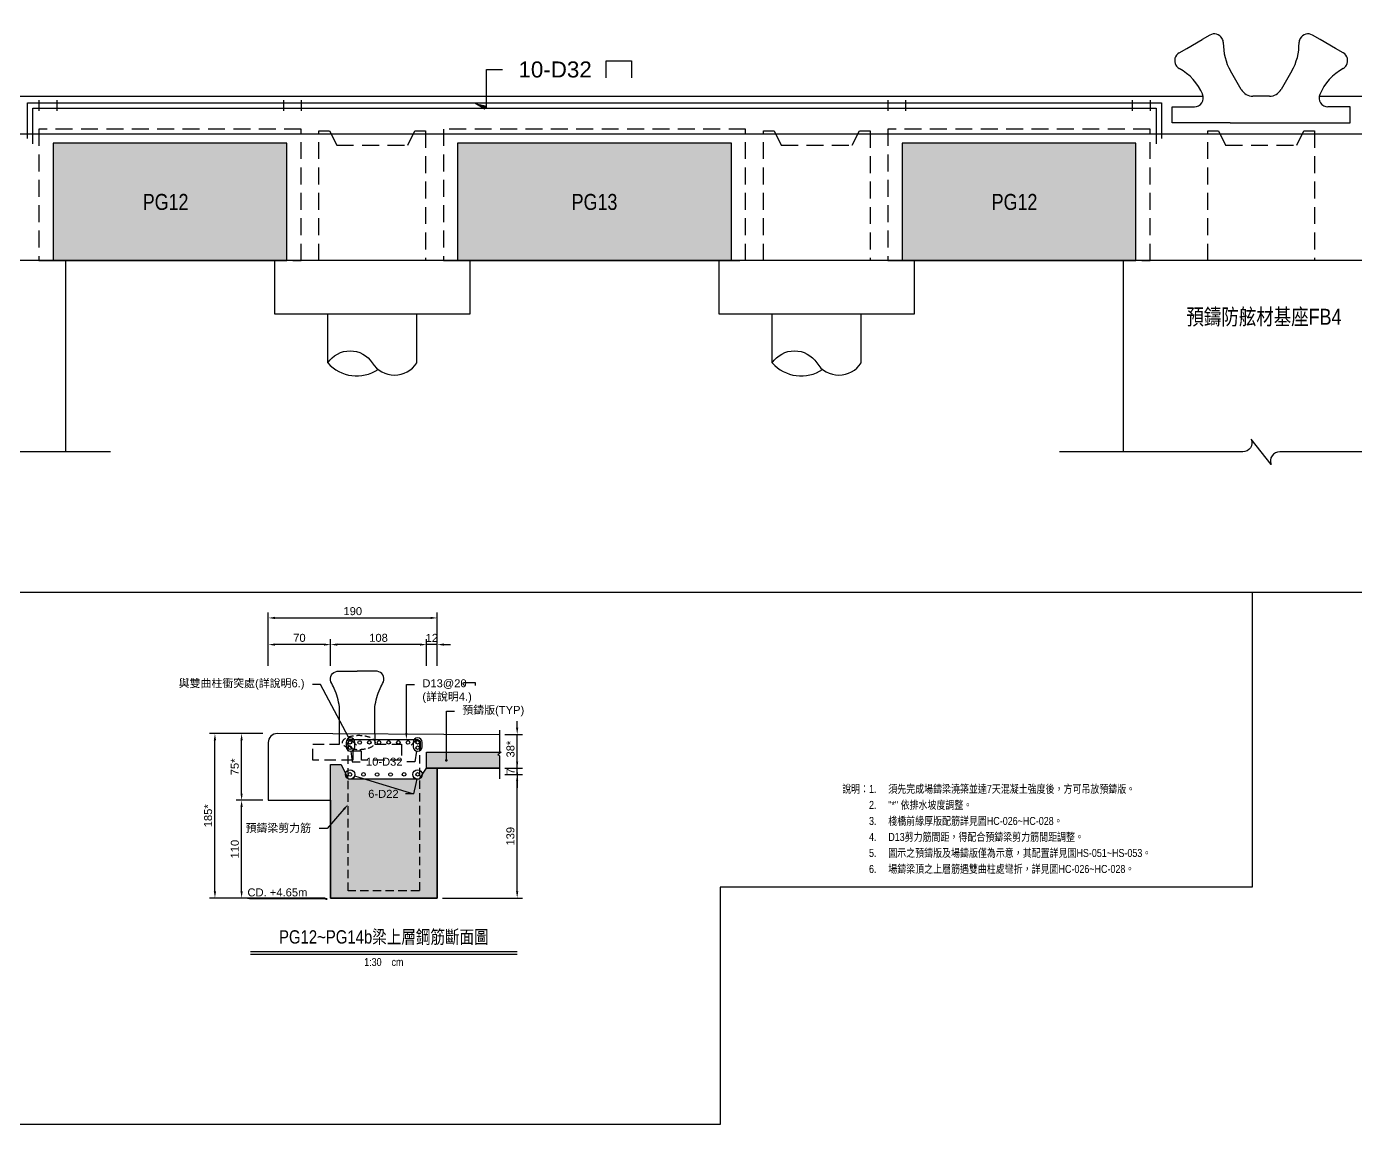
# Model space of a CAD drawing. Header units: millimetres. Extents: x 4668 to 40173, y -3560 to 14620.
# Drawn here: x 11654 to 13149, y 194 to 1428 of the extents above; entities that cross this region are included whole.
import ezdxf
from ezdxf import colors
from ezdxf.entities.mleader import LeaderData, LeaderLine
from ezdxf.enums import TextEntityAlignment as Align
from ezdxf.math import Vec2, Vec3

# ---------------------------------------------------------------- set-up
doc = ezdxf.new("R2010")
doc.units = ezdxf.units.MM
for name, pattern in [('DASHED', [19.05, 12.7, -6.35]), ('HIDDEN', [9.525, 6.35, -3.175]), ('HIDDEN2', [4.7625, 3.175, -1.5875])]:
    doc.linetypes.add(name, pattern=pattern)
doc.layers.get('0').transparency = 0.5
doc.layers.add('HB_0', color=7, linetype='Continuous', transparency=0.5)
doc.layers.add('HB_HATCH', color=253, linetype='Continuous', transparency=0.5)
for name, color, linetype in [('HB_DIM', 1, 'Continuous'), ('HB_TXT_CTEXT', 2, 'Continuous'), ('大樑編號', 2, 'Continuous'), ('鋼筋', 3, 'Continuous')]:
    doc.layers.add(name, color=color, linetype=linetype)
doc.styles.get("Standard").update_dxf_attribs({"font": 'arial.ttf'})
doc.dimstyles.new('30', dxfattribs={"dimscale": 3, "dimtxt": 3, "dimasz": 2.5, "dimexe": 2, "dimexo": 2, "dimgap": 1, "dimtad": 1, "dimdsep": 46, "dimtxsty": 'Standard', "dimcen": 0, "dimclrd": 1, "dimclre": 1, "dimclrt": 2, "dimadec": 0, "dimazin": 0, "dimtfac": 1, "dimtix": 1, "dimtmove": 2, "dimatfit": 3, "dimfxl": 1, "dimtolj": 1, "dimtzin": 0, "dimarcsym": 0})

# ---------------------------------------------------------------- blocks, each defined once
blk = doc.blocks.new('預鑄單元說明')
at = {"layer": 'HB_TXT_CTEXT', "width": 0.8}
for s, p in [('說明：1.', (-422.8, 110.3)), ('2.', (-422.8, 92.3)), ('3.', (-422.8, 74.3)), ('4.', (-422.8, 56.3)), ('5.', (-422.8, 38.3)), ('6.', (-422.8, 20.3))]:
    blk.add_text(s, height=9, dxfattribs=at).set_placement(p, align=Align.MIDDLE_RIGHT)
for s, p in [('須先完成場鑄梁澆築並達7天混凝土強度後，方可吊放預鑄版。', (-409.5, 110.3)), ('"*" 依排水坡度調整。', (-409.5, 92.3)), ('棧橋前緣厚版配筋詳見圖HC-026~HC-028。', (-409.5, 74.3)), ('D13剪力筋間距，得配合預鑄梁剪力筋間距調整。', (-409.5, 56.3)), ('圖示之預鑄版及場鑄版僅為示意，其配置詳見圖HS-051~HS-053。', (-409.5, 38.3)), ('場鑄梁頂之上層筋遇雙曲柱處彎折，詳見圖HC-026~HC-028。', (-409.5, 20.3))]:
    blk.add_text(s, height=9, dxfattribs=at).set_placement(p, align=Align.MIDDLE_LEFT)
blk = doc.blocks.new('double c')
at = {"layer": 'HB_0', "color": 7, "linetype": 'Continuous'}
for p, q in [((1505582.6, -1446899.7), (1505599.9, -1446889.7)), ((1505608.5, -1446884.7), (1505599.9, -1446889.7)), ((1505732.6, -1446889.7), (1505723.9, -1446884.7)), ((1505749.9, -1446899.7), (1505732.6, -1446889.7)), ((1505573.9, -1446904.7), (1505582.6, -1446899.7)), ((1505758.5, -1446904.7), (1505749.9, -1446899.7)), ((1505643.8, -1446945.9), (1505631.8, -1446925)), ((1505700.6, -1446925), (1505688.6, -1446945.9)), ((1505666.2, -1446953.4), (1505656.8, -1446953.4)), ((1505675.6, -1446953.4), (1505666.2, -1446953.4)), ((1505566.2, -1446983.4), (1505566.2, -1446965.4)), ((1505566.2, -1446965.4), (1505591.1, -1446965.4)), ((1505766.2, -1446965.4), (1505741.3, -1446965.4)), ((1505766.2, -1446983.4), (1505766.2, -1446965.4)), ((1505631.2, -1446983.4), (1505566.2, -1446983.4)), ((1505631.2, -1446983.4), (1505701.2, -1446983.4)), ((1505701.2, -1446983.4), (1505766.2, -1446983.4))]:
    blk.add_line(p, q, dxfattribs=at)
for centre, radius, start, end in [((1505613.5, -1446893.4), 10, 30, 120), ((1505613, -1446893.8), 10.7, 1.3853, 30.3798), ((1505683.6, -1446894.8), 60, 178.7643, 210.2362), ((1505648.8, -1446894.8), 60, 329.7638, 1.2357), ((1505719.4, -1446893.8), 10.7, 149.6202, 178.6147), ((1505718.9, -1446893.4), 10, 60, 150), ((1505578.9, -1446913.4), 10, 120, 210), ((1505753.5, -1446913.4), 10, 330, 60), ((1505579.5, -1446913.1), 10.7, 209.6202, 238.6147), ((1505545.1, -1446974.8), 60, 22.8745, 61.2357), ((1505787.4, -1446974.8), 60, 118.7643, 157.1255), ((1505752.9, -1446913.1), 10.7, 301.3853, 330.3798), ((1505591.1, -1446955.4), 10, 270, 22.8745), ((1505656.8, -1446938.4), 15, 210, 270), ((1505675.6, -1446938.4), 15, 270, 330), ((1505741.3, -1446955.4), 10, 157.1255, 270)]:
    blk.add_arc(centre, radius, start, end, dxfattribs=at)
blk = doc.blocks.new('PG12側')
at = {"layer": 'HB_0'}
h = blk.add_hatch(color=253, dxfattribs=at)
h.dxf.hatch_style = 1
h.paths.add_polyline_path([(279, 132), (16, 132), (16, 0), (279, 0)])
at = {"layer": 'HB_0', "color": 1, "linetype": 'HIDDEN', "ltscale": 3}
blk.add_lwpolyline([(0, 0), (295, 0), (295, 148), (0, 148)], close=True, dxfattribs=at)
at = {"layer": 'HB_0', "color": 7}
blk.add_lwpolyline([(16, 0), (279, 0), (279, 132), (16, 132)], close=True, dxfattribs=at)
at = {"layer": '大樑編號', "linetype": 'Continuous', "width": 0.8}
blk.add_text('PG12', height=18, dxfattribs=at).set_placement((142.5, 66), align=Align.MIDDLE)
blk = doc.blocks.new('預鑄樁帽&樁1000直')
at = {"layer": 'HB_0', "linetype": 'Continuous'}
for p, q in [((-50, -115.1), (-50, -60)), ((50, -115.1), (50, -60))]:
    blk.add_line(p, q, dxfattribs=at)
blk.add_lwpolyline([(-110, -60), (110, -60), (110, 0), (-110, 0)], close=True, dxfattribs=at)
for points in [[(-50, -115.1, -0.546594), (0, -115.1, 0.546594), (50, -115.1, 0.546594)], [(-50, -115.1, 0.374126), (6.6, -122.4, 0.374126)]]:
    blk.add_lwpolyline(points, format="xyb", dxfattribs=at)
blk = doc.blocks.new('PB6')
at = {"layer": 'HB_0', "color": 1, "linetype": 'HIDDEN', "ltscale": 3}
blk.add_lwpolyline([(0, 0), (0, 146), (12, 146), (20, 130), (100, 130), (108, 146), (120, 146), (120, 0), (0, 0)], dxfattribs=at)
blk = doc.blocks.new('PG13側')
at = {"layer": 'HB_0'}
h = blk.add_hatch(color=253, dxfattribs=at)
h.dxf.hatch_style = 1
h.paths.add_polyline_path([(324, 132), (16, 132), (16, 0), (324, 0)])
at = {"layer": 'HB_0', "color": 1, "linetype": 'HIDDEN', "ltscale": 3}
blk.add_lwpolyline([(0, 0), (340, 0), (340, 148), (0, 148)], close=True, dxfattribs=at)
at = {"layer": 'HB_0', "color": 7}
blk.add_lwpolyline([(16, 0), (324, 0), (324, 132), (16, 132)], close=True, dxfattribs=at)
at = {"layer": '大樑編號', "linetype": 'Continuous', "width": 0.8}
blk.add_text('PG13', height=18, rotation=360, dxfattribs=at).set_placement((170, 66), align=Align.MIDDLE)
blk = doc.blocks.new('*D160')
at = {"layer": 'Defpoints', "color": 0}
for p in [(12185.6, 594.3), (12185.6, 587.3), (12205.6, 594.3)]:
    blk.add_point(p, dxfattribs=at)
at = {"layer": 'HB_DIM', "color": 1, "linetype": 'Continuous', "lineweight": -2}
for p, q in [((12205.6, 601.8), (12205.6, 609.3)), ((12191.6, 594.3), (12211.6, 594.3)), ((12191.6, 587.3), (12211.6, 587.3)), ((12205.6, 587.3), (12205.6, 594.3)), ((12205.6, 579.8), (12205.6, 572.3))]:
    blk.add_line(p, q, dxfattribs=at)
at = {"layer": 'HB_DIM', "color": 1}
for points in [[(12204.3, 601.8), (12206.8, 601.8), (12205.6, 594.3)], [(12206.8, 579.8), (12204.3, 579.8), (12205.6, 587.3)]]:
    blk.add_solid(points, dxfattribs=at)
at = {"layer": 'HB_DIM', "color": 2, "insert": (12198.1, 590.8), "char_height": 9, "attachment_point": 5, "rotation": 90}
blk.add_mtext('\\A1;7', dxfattribs=at)
blk = doc.blocks.new('*U97')
at = {"layer": 'HB_0', "color": 3, "linetype": 'Continuous'}
blk.add_circle((0, 0), 2, dxfattribs=at)
blk = doc.blocks.new('*U96')
at = {"layer": 'HB_0', "color": 0, "linetype": 'ByBlock', "lineweight": -2}
for p in [(0, 0), (6.9, -13.5), (13.8, -27.1), (20.7, -40.6), (27.7, -54.1), (34.6, -67.7)]:
    blk.add_blockref('*U97', p, dxfattribs=at)
blk = doc.blocks.new('*D161')
at = {"layer": 'Defpoints', "color": 0}
for p in [(11995.6, 733.3), (11995.6, 703.3), (12103.6, 703.3)]:
    blk.add_point(p, dxfattribs=at)
at = {"layer": 'HB_DIM', "color": 1, "linetype": 'Continuous', "lineweight": -2}
for p, q in [((11995.6, 709.3), (11995.6, 739.3)), ((12096.1, 733.3), (12003.1, 733.3)), ((12103.6, 709.3), (12103.6, 739.3))]:
    blk.add_line(p, q, dxfattribs=at)
at = {"layer": 'HB_DIM', "color": 1}
for points in [[(12003.1, 734.6), (12003.1, 732.1), (11995.6, 733.3)], [(12096.1, 732.1), (12096.1, 734.6), (12103.6, 733.3)]]:
    blk.add_solid(points, dxfattribs=at)
at = {"layer": 'HB_DIM', "color": 2, "insert": (12049.6, 740.9), "char_height": 9, "attachment_point": 5}
blk.add_mtext('\\A1;108', dxfattribs=at)
blk = doc.blocks.new('*D162')
at = {"layer": 'Defpoints', "color": 0}
for p in [(12115.6, 763.3), (11925.6, 703.3), (12115.6, 703.3)]:
    blk.add_point(p, dxfattribs=at)
at = {"layer": 'HB_DIM', "color": 1, "linetype": 'Continuous', "lineweight": -2}
for p, q in [((11925.6, 709.3), (11925.6, 769.3)), ((11933.1, 763.3), (12108.1, 763.3)), ((12115.6, 709.3), (12115.6, 769.3))]:
    blk.add_line(p, q, dxfattribs=at)
at = {"layer": 'HB_DIM', "color": 1}
for points in [[(11933.1, 764.6), (11933.1, 762.1), (11925.6, 763.3)], [(12108.1, 762.1), (12108.1, 764.6), (12115.6, 763.3)]]:
    blk.add_solid(points, dxfattribs=at)
at = {"layer": 'HB_DIM', "color": 2, "insert": (12020.6, 770.9), "char_height": 9, "attachment_point": 5}
blk.add_mtext('\\A1;190', dxfattribs=at)
blk = doc.blocks.new('*D163')
at = {"layer": 'Defpoints', "color": 0}
for p in [(12103.6, 733.3), (12103.6, 703.3), (12115.6, 703.3)]:
    blk.add_point(p, dxfattribs=at)
at = {"layer": 'HB_DIM', "color": 1, "linetype": 'Continuous', "lineweight": -2}
for p, q in [((12096.1, 733.3), (12088.6, 733.3)), ((12103.6, 709.3), (12103.6, 739.3)), ((12115.6, 733.3), (12103.6, 733.3)), ((12115.6, 709.3), (12115.6, 739.3)), ((12123.1, 733.3), (12130.6, 733.3))]:
    blk.add_line(p, q, dxfattribs=at)
at = {"layer": 'HB_DIM', "color": 1}
for points in [[(12096.1, 732.1), (12096.1, 734.6), (12103.6, 733.3)], [(12123.1, 734.6), (12123.1, 732.1), (12115.6, 733.3)]]:
    blk.add_solid(points, dxfattribs=at)
at = {"layer": 'HB_DIM', "color": 2, "insert": (12109.6, 740.9), "char_height": 9, "attachment_point": 5}
blk.add_mtext('\\A1;12', dxfattribs=at)
blk = doc.blocks.new('*D164')
at = {"layer": 'Defpoints', "color": 0}
for p in [(12185.6, 632.3), (12205.6, 632.3), (12185.6, 594.3)]:
    blk.add_point(p, dxfattribs=at)
at = {"layer": 'HB_DIM', "color": 1, "linetype": 'Continuous', "lineweight": -2}
for p, q in [((12205.6, 639.8), (12205.6, 647.3)), ((12191.6, 632.3), (12211.6, 632.3)), ((12205.6, 594.3), (12205.6, 632.3)), ((12191.6, 594.3), (12211.6, 594.3)), ((12205.6, 586.8), (12205.6, 579.3))]:
    blk.add_line(p, q, dxfattribs=at)
at = {"layer": 'HB_DIM', "color": 1}
for points in [[(12204.3, 639.8), (12206.8, 639.8), (12205.6, 632.3)], [(12206.8, 586.8), (12204.3, 586.8), (12205.6, 594.3)]]:
    blk.add_solid(points, dxfattribs=at)
at = {"layer": 'HB_DIM', "color": 2, "insert": (12198.1, 615.8), "char_height": 9, "attachment_point": 5, "rotation": 90}
blk.add_mtext('\\A1;38*', dxfattribs=at)
blk = doc.blocks.new('*D165')
at = {"layer": 'Defpoints', "color": 0}
for p in [(12185.6, 587.3), (12205.6, 587.3), (12115.6, 448.3)]:
    blk.add_point(p, dxfattribs=at)
at = {"layer": 'HB_DIM', "color": 1, "linetype": 'Continuous', "lineweight": -2}
for p, q in [((12191.6, 587.3), (12211.6, 587.3)), ((12205.6, 455.8), (12205.6, 579.8)), ((12121.6, 448.3), (12211.6, 448.3))]:
    blk.add_line(p, q, dxfattribs=at)
at = {"layer": 'HB_DIM', "color": 1}
for points in [[(12206.8, 579.8), (12204.3, 579.8), (12205.6, 587.3)], [(12204.3, 455.8), (12206.8, 455.8), (12205.6, 448.3)]]:
    blk.add_solid(points, dxfattribs=at)
at = {"layer": 'HB_DIM', "color": 2, "insert": (12198, 517.8), "char_height": 9, "attachment_point": 5, "rotation": 90}
blk.add_mtext('\\A1;139', dxfattribs=at)
blk = doc.blocks.new('150T')
at = {"layer": 'HB_0', "color": 1, "linetype": 'Continuous'}
for points in [[(-20, -70), (-20, -40, 0.07193), (-25.7, -19.5, -0.041495), (-29.5, -11.8, -0.488993), (-22.5, 0), (0, 0)], [(20, -70), (20, -40, -0.07193), (25.7, -19.5, 0.041495), (29.5, -11.8, 0.488993), (22.5, 0), (0, 0)]]:
    blk.add_lwpolyline(points, format="xyb", dxfattribs=at)
at = {"layer": 'HB_0', "color": 252, "linetype": 'DASHED'}
blk.add_lwpolyline([(20, -70), (20, -82), (50, -82), (50, -100), (5, -100), (5, -90), (-5, -90), (-5, -100), (-50, -100), (-50, -82), (-20, -82), (-20, -70)], dxfattribs=at)
blk = doc.blocks.new('*D166')
at = {"layer": 'Defpoints', "color": 0}
for p in [(11895.6, 558.3), (11925.6, 558.3), (11995.6, 448.3)]:
    blk.add_point(p, dxfattribs=at)
at = {"layer": 'HB_DIM', "color": 1, "linetype": 'Continuous', "lineweight": -2}
for p, q in [((11919.6, 558.3), (11889.6, 558.3)), ((11895.6, 455.8), (11895.6, 550.8)), ((11989.6, 448.3), (11889.6, 448.3))]:
    blk.add_line(p, q, dxfattribs=at)
at = {"layer": 'HB_DIM', "color": 1}
for points in [[(11896.8, 550.8), (11894.3, 550.8), (11895.6, 558.3)], [(11894.3, 455.8), (11896.8, 455.8), (11895.6, 448.3)]]:
    blk.add_solid(points, dxfattribs=at)
at = {"layer": 'HB_DIM', "color": 2, "insert": (11888, 503.3), "char_height": 9, "attachment_point": 5, "rotation": 90}
blk.add_mtext('\\A1;110', dxfattribs=at)
blk = doc.blocks.new('*D167')
at = {"layer": 'Defpoints', "color": 0}
for p in [(11865.6, 633.3), (11925.6, 633.3), (11995.6, 448.3)]:
    blk.add_point(p, dxfattribs=at)
at = {"layer": 'HB_DIM', "color": 1, "linetype": 'Continuous', "lineweight": -2}
for p, q in [((11919.6, 633.3), (11859.6, 633.3)), ((11865.6, 455.8), (11865.6, 625.8)), ((11989.6, 448.3), (11859.6, 448.3))]:
    blk.add_line(p, q, dxfattribs=at)
at = {"layer": 'HB_DIM', "color": 1}
for points in [[(11866.8, 625.8), (11864.3, 625.8), (11865.6, 633.3)], [(11864.3, 455.8), (11866.8, 455.8), (11865.6, 448.3)]]:
    blk.add_solid(points, dxfattribs=at)
at = {"layer": 'HB_DIM', "color": 2, "insert": (11857.9, 540.8), "char_height": 9, "attachment_point": 5, "rotation": 90}
blk.add_mtext('\\A1;185*', dxfattribs=at)
blk = doc.blocks.new('*D168')
at = {"layer": 'Defpoints', "color": 0}
for p in [(11895.6, 633.3), (11925.6, 633.3), (11925.6, 558.3)]:
    blk.add_point(p, dxfattribs=at)
at = {"layer": 'HB_DIM', "color": 1, "linetype": 'Continuous', "lineweight": -2}
for p, q in [((11919.6, 633.3), (11889.6, 633.3)), ((11895.6, 565.8), (11895.6, 625.8)), ((11919.6, 558.3), (11889.6, 558.3))]:
    blk.add_line(p, q, dxfattribs=at)
at = {"layer": 'HB_DIM', "color": 1}
for points in [[(11896.8, 625.8), (11894.3, 625.8), (11895.6, 633.3)], [(11894.3, 565.8), (11896.8, 565.8), (11895.6, 558.3)]]:
    blk.add_solid(points, dxfattribs=at)
at = {"layer": 'HB_DIM', "color": 2, "insert": (11887.9, 595.8), "char_height": 9, "attachment_point": 5, "rotation": 90}
blk.add_mtext('\\A1;75*', dxfattribs=at)
blk = doc.blocks.new('_DotBlank')
at = {"color": 0, "linetype": 'ByBlock', "lineweight": -2}
blk.add_line((-0.5, 0), (-1, 0), dxfattribs=at)
blk.add_circle((0, 0), 0.5, dxfattribs=at)
blk = doc.blocks.new('_Dot')
at = {"color": 0, "linetype": 'ByBlock', "lineweight": -2}
blk.add_line((-0.5, 0), (-1, 0), dxfattribs=at)
at = {"color": 0, "linetype": 'ByBlock', "const_width": 0.5}
blk.add_lwpolyline([(-0.25, 0, 1), (0.25, 0, 1)], format="xyb", close=True, dxfattribs=at)
blk = doc.blocks.new('_None')
blk = doc.blocks.new('*D169')
at = {"layer": 'Defpoints', "color": 0}
for p in [(11925.6, 733.3), (11925.6, 703.3), (11995.6, 703.3)]:
    blk.add_point(p, dxfattribs=at)
at = {"layer": 'HB_DIM', "color": 1, "linetype": 'Continuous', "lineweight": -2}
for p, q in [((11925.6, 709.3), (11925.6, 739.3)), ((11988.1, 733.3), (11933.1, 733.3)), ((11995.6, 709.3), (11995.6, 739.3))]:
    blk.add_line(p, q, dxfattribs=at)
at = {"layer": 'HB_DIM', "color": 1}
for points in [[(11933.1, 734.6), (11933.1, 732.1), (11925.6, 733.3)], [(11988.1, 732.1), (11988.1, 734.6), (11995.6, 733.3)]]:
    blk.add_solid(points, dxfattribs=at)
at = {"layer": 'HB_DIM', "color": 2, "insert": (11960.6, 740.9), "char_height": 9, "attachment_point": 5}
blk.add_mtext('\\A1;70', dxfattribs=at)
blk = doc.blocks.new('*U100')
at = {"layer": 'HB_0', "color": 3, "linetype": 'Continuous'}
blk.add_circle((0, 0), 2, dxfattribs=at)
blk = doc.blocks.new('*U99')
at = {"layer": 'HB_0', "color": 0, "linetype": 'ByBlock', "lineweight": -2}
for p in [(0, 0), (4.9, -9.7), (9.9, -19.3), (14.8, -29), (19.8, -38.7), (24.7, -48.3), (29.6, -58), (34.6, -67.7)]:
    blk.add_blockref('*U100', p, dxfattribs=at)

msp = doc.modelspace()

# ---------------------------------------------------------------- hatches: boundary and pattern name
at = {"layer": 'HB_0'}
h = msp.add_hatch(color=253, dxfattribs=at)
h.dxf.hatch_style = 1
edge = h.paths.add_edge_path()
edge.add_arc((12184.225, 608.144), 1.35, 0.298738, 111.898738)
edge.add_line((12183.721, 609.396), (12187.428, 612.277))
edge.add_arc((12186.929, 613.537), 1.355, 242.342136, 291.6, ccw=False)
edge.add_line((12186.301, 612.337), (12103.575, 612.337))
edge.add_line((12103.575, 612.337), (12103.575, 594.337))
edge.add_line((12103.575, 594.337), (12185.575, 594.337))
edge.add_line((12185.575, 594.337), (12185.575, 608.151))
at = {"layer": 'HB_HATCH'}
h = msp.add_hatch(color=256, dxfattribs=at)
h.dxf.hatch_style = 2
h.paths.add_polyline_path([(11995.575, 598.337), (12007.575, 598.337), (12015.575, 582.337), (12095.575, 582.337), (12103.575, 594.337), (12115.575, 594.337), (12115.575, 448.337), (11995.575, 448.337)])

# ---------------------------------------------------------------- linework, layer by layer
at = {"layer": 'Defpoints', "color": 1, "linetype": 'Continuous'}
for points in [[(10665.575, 1851.197), (10665.575, 792.197), (15399.575, 792.197), (15399.575, 1851.197)], [(10665.575, 792.197), (13032.575, 792.197), (13032.575, 460.697), (12434.075, 460.697), (12434.075, 193.697), (10665.575, 193.697), (10665.575, 792.197)]]:
    msp.add_lwpolyline(points, dxfattribs=at)
at = {"layer": 'HB_0'}
for points in [[(14607.843, 1350.197), (15291.575, 1350.197), (15291.575, 1165.197), (12887.575, 1165.197), (12652.575, 1165.197), (12652.575, 1165.197), (11932.575, 1165.197), (11932.575, 1165.197), (10793.575, 1165.197), (10793.575, 1350.197), (11477.306, 1350.197)], [(11697.575, 1165.197), (11697.575, 950.197)], [(12887.575, 950.197), (12887.575, 1165.197)]]:
    msp.add_lwpolyline(points, dxfattribs=at)
at = {"layer": 'HB_0', "color": 7}
for points in [[(11607.843, 1350.197), (12977.306, 1350.197)], [(13107.843, 1350.197), (14477.306, 1350.197)]]:
    msp.add_lwpolyline(points, dxfattribs=at)
msp.add_lwpolyline([(12185.575, 632.037), (11935.625, 633.286, 0.41567878), (11925.575, 623.286), (11925.575, 558.337), (11995.575, 558.337), (11995.575, 448.337), (12115.575, 448.337), (12115.575, 594.337), (12185.575, 594.337)], format="xyb", dxfattribs=at)
at = {"layer": 'HB_0', "ltscale": 0.5}
for points in [[(11995.575, 598.337), (12007.575, 598.337), (12015.575, 582.337), (12095.575, 582.337), (12103.575, 594.337), (12115.575, 594.337), (12115.575, 448.337), (11995.575, 448.337), (11995.575, 598.337)], [(12185.575, 594.337), (12103.575, 594.337), (12103.575, 612.337), (12186.301, 612.337)]]:
    msp.add_lwpolyline(points, dxfattribs=at)
at = {"layer": 'HB_0', "color": 3, "linetype": 'Continuous'}
for centre in [(12017.575, 617.337), (12093.575, 617.337)]:
    msp.add_circle(centre, 2, dxfattribs=at)
at = {"layer": 'HB_DIM', "linetype": 'Continuous'}
for points in [[(11748.037, 950.197), (11563.408, 950.197, 0.52947275), (11553.689, 935.895), (11531.461, 964.499, -0.53281519), (11521.741, 950.197), (11315.596, 950.197)], [(13248.037, 950.197), (13063.408, 950.197, 0.52947275), (13053.689, 935.895), (13031.461, 964.499, -0.53281519), (13021.741, 950.197), (12815.596, 950.197)], [(12185.575, 637.086), (12185.575, 613.537, 0.52947275), (12187.428, 612.277), (12183.721, 609.396, -0.53281519), (12185.575, 608.137), (12185.575, 582.337)]]:
    msp.add_lwpolyline(points, format="xyb", dxfattribs=at)
for points in [[(12023.075, 623.337, 1), (12013.075, 623.337), (12013.075, 618.337, 1), (12023.075, 618.337)], [(12098.575, 623.369, 1), (12088.575, 623.369), (12088.575, 618.369, 1), (12098.575, 618.369)]]:
    msp.add_lwpolyline(points, format="xyb", close=True, dxfattribs=at)
at = {"layer": 'HB_DIM', "color": 1, "linetype": 'ByBlock', "lineweight": -2}
for points in [[(12018.624, 613.367), (12019.917, 601.639), (12028.917, 601.639)], [(12092.164, 613.572), (12090.545, 601.639), (12081.545, 601.639)]]:
    msp.add_lwpolyline(points, dxfattribs=at)
at = {"layer": 'HB_DIM', "linetype": 'DASHED', "ltscale": 0.5}
msp.add_ellipse((12027.292, 623.197), major_axis=(-18.378, 0), ratio=0.44161894, dxfattribs=at)
at = {"layer": 'HB_TXT_CTEXT', "color": 3, "linetype": 'Continuous'}
msp.add_line((11905.575, 388.337), (12205.575, 388.337), dxfattribs=at)
at = {"layer": 'HB_TXT_CTEXT', "color": 1, "linetype": 'Continuous'}
msp.add_line((11905.575, 385.337), (12205.575, 385.337), dxfattribs=at)
at = {"layer": 'HB_TXT_CTEXT', "linetype": 'Continuous'}
msp.add_lwpolyline([(12305.733, 1370.636), (12305.733, 1389.758), (12334.137, 1389.758), (12334.137, 1370.636)], dxfattribs=at)
msp.add_lwpolyline([(12146.275, 687.493), (12144.943, 688.987, -0.64760203), (12145.749, 690.786), (12158.483, 690.786), (12158.483, 687.279)], format="xyb", dxfattribs=at)
at = {"layer": '鋼筋'}
for p, q in [((11667.575, 1345.697), (11667.575, 1333.697)), ((11687.575, 1345.597), (11687.575, 1333.597)), ((11942.575, 1345.697), (11942.575, 1333.697)), ((11962.575, 1345.597), (11962.575, 1333.597)), ((12622.575, 1345.797), (12622.575, 1333.797)), ((12642.575, 1345.697), (12642.575, 1333.697)), ((12897.575, 1345.797), (12897.575, 1333.797)), ((12917.575, 1345.697), (12917.575, 1333.697))]:
    msp.add_line(p, q, dxfattribs=at)
for points in [[(10805.575, 1337.757), (10805.575, 1307.697), (15279.575, 1307.697), (15279.575, 1337.697)], [(11654.575, 1302.667), (11654.575, 1342.697), (12930.575, 1342.697), (12930.575, 1302.667)], [(11660.575, 1296.667), (11660.575, 1336.697), (12924.575, 1336.697), (12924.575, 1296.667)]]:
    msp.add_lwpolyline(points, dxfattribs=at)
at = {"layer": '鋼筋', "linetype": 'Continuous'}
msp.add_lwpolyline([(12019.576, 616.41), (12014.627, 621.359, -0.66817864), (12016.748, 626.481), (12093.509, 626.481, -0.41421356), (12096.509, 623.481), (12096.509, 615.349)], format="xyb", dxfattribs=at)
at = {"layer": '鋼筋', "linetype": 'HIDDEN2', "ltscale": 3}
msp.add_lwpolyline([(12086.357, 620.187), (12091.307, 625.137, -0.66817864), (12095.575, 623.369), (12095.575, 456.337), (12015.575, 456.337), (12015.575, 623.369, -0.66817864), (12019.842, 625.137), (12024.792, 620.187)], format="xyb", dxfattribs=at)

# ---------------------------------------------------------------- block references
at = {"layer": 'HB_0', "color": 7, "linetype": 'Continuous'}
msp.add_blockref('double c', (-1492623.642, 1448303.558), dxfattribs=at)
at = {"layer": 'HB_0', "color": 4}
for name, p in [('PG12側', (11667.575, 1165.197)), ('PB6', (11982.575, 1165.197)), ('PG13側', (12122.575, 1165.197)), ('PB6', (12482.575, 1165.197)), ('PG12側', (12622.575, 1165.197)), ('PB6', (12982.575, 1165.197)), ('預鑄樁帽&樁1000直', (12042.575, 1165.197)), ('預鑄樁帽&樁1000直', (12542.575, 1165.197))]:
    msp.add_blockref(name, p, dxfattribs=at)
at = {"layer": 'HB_0', "color": 7, "rotation": 62.94022679199499}
for name, p in [('*U99', (12017.575, 623.337)), ('*U96', (12017.575, 587.337))]:
    msp.add_blockref(name, p, dxfattribs=at)
at = {"layer": 'HB_0'}
msp.add_blockref('預鑄單元說明', (13032.575, 460.697), dxfattribs=at)
at = {"layer": 'HB_DIM', "color": 252, "linetype": 'Continuous'}
msp.add_blockref('150T', (12025.575, 703.337), dxfattribs=at)

# ---------------------------------------------------------------- texts
at = {"layer": 'HB_0', "color": 2, "linetype": 'Continuous', "width": 0.8}
msp.add_text('預鑄防舷材基座FB4', height=18, dxfattribs=at).set_placement((13045.671, 1102.421), align=Align.MIDDLE)
at = {"layer": 'HB_DIM', "color": 2, "linetype": 'Continuous', "insert": (12035.417, 606.139), "char_height": 9, "attachment_point": 1, "rotation": 0}
msp.add_mtext('10-D32', dxfattribs=at)
at = {"layer": 'HB_TXT_CTEXT', "color": 3, "linetype": 'Continuous', "width": 0.8}
msp.add_text('PG12~PG14b梁上層鋼筋斷面圖', height=15, rotation=360, dxfattribs=at).set_placement((12055.575, 404.837), align=Align.MIDDLE)
at = {"layer": 'HB_TXT_CTEXT', "linetype": 'Continuous', "width": 0.8}
msp.add_text('1:30    cm', height=9, rotation=360, dxfattribs=at).set_placement((12055.575, 376.337), align=Align.MIDDLE)

# ---------------------------------------------------------------- dimensions: what is measured, and where the dimension line sits
at = {"layer": 'HB_DIM', "linetype": 'Continuous'}
dim = msp.add_linear_dim(base=(12115.575, 763.337), p1=(11925.575, 703.337), p2=(12115.575, 703.337), dimstyle='30', dxfattribs=at)
dim.commit()
dim.dimension.update_dxf_attribs({"geometry": '*D162', "text_midpoint": (12020.575, 770.931)})
for base, p1, p2, angle, picture, middle in [((11925.575, 733.337), (11995.575, 703.337), (11925.575, 703.337), 180, '*D169', (11960.575, 740.931)), ((11995.575, 733.337), (12103.575, 703.337), (11995.575, 703.337), 180, '*D161', (12049.575, 740.931)), ((12103.575, 733.337), (12115.575, 703.337), (12103.575, 703.337), 180, '*D163', (12109.575, 740.855)), ((12205.575, 594.337), (12185.575, 587.337), (12185.575, 594.337), 90, '*D160', (12198.075, 590.837)), ((12205.575, 587.337), (12115.575, 448.337), (12185.575, 587.337), 90, '*D165', (12197.98, 517.837)), ((11895.575, 558.337), (11995.575, 448.337), (11925.575, 558.337), 90, '*D166', (11887.98, 503.337))]:
    dim = msp.add_linear_dim(base=base, p1=p1, p2=p2, angle=angle, dimstyle='30', dxfattribs=at)
    dim.commit()
    dim.dimension.update_dxf_attribs({"geometry": picture, "text_midpoint": middle})
dim = msp.add_linear_dim(base=(12205.575, 632.337), p1=(12185.575, 594.337), p2=(12185.575, 632.337), angle=90, text='<>*', dimstyle='30', dxfattribs=at)
dim.commit()
dim.dimension.update_dxf_attribs({"geometry": '*D164', "text_midpoint": (12198.075, 615.837), "dimtype": 160})
for base, p1, picture, middle in [((11865.575, 633.337), (11995.575, 448.337), '*D167', (11857.926, 540.837)), ((11895.575, 633.337), (11925.575, 558.337), '*D168', (11887.926, 595.837))]:
    dim = msp.add_linear_dim(base=base, p1=p1, p2=(11925.575, 633.337), angle=90, text='<>*', dimstyle='30', dxfattribs=at)
    dim.commit()
    dim.dimension.update_dxf_attribs({"geometry": picture, "text_midpoint": middle})

# ---------------------------------------------------------------- leaders
at = {"layer": 'HB_DIM'}
ml = msp.add_multileader_mtext('Standard', dxfattribs=at)
ml.set_content('10-D32', color=2)
ml.set_leader_properties(color=1)
ml.build(insert=Vec2(0, 0))
ml.multileader.update_dxf_attribs({"dogleg_length": 3, "arrow_head_size": 15, "scale": 6})
ctx = ml.context
ctx.base_point, ctx.scale, ctx.char_height, ctx.arrow_head_size, ctx.landing_gap_size, ctx.plane_origin = Vec3(12189.037, 1380.197), 6, 18, 15, 18, Vec3(12557.168, 1348.264)
notes = []
notes.append((ctx, [(0, (1, 1, 0), (12171.037, 1380.044), (1, 0), 18, [(0, [(12156.069, 1342.697), (12171.037, 1336.697)], 0, [])])]))
ctx.mtext.insert, ctx.mtext.flow_direction = Vec3(12207.037, 1389.197), 5
at = {"layer": 'HB_DIM', "linetype": 'DASHED', "ltscale": 0.5}
ml = msp.add_multileader_mtext('Standard', dxfattribs=at)
ml.set_content('與雙曲柱衝突處(詳說明6.)', color=2)
ml.set_leader_properties(color=1)
ml.set_arrow_properties(name='NONE')
ml.build(insert=Vec2(0, 0))
ml.multileader.update_dxf_attribs({"dogleg_length": 3, "arrow_head_size": 10.5, "scale": 3})
ctx = ml.context
ctx.base_point, ctx.scale, ctx.char_height, ctx.arrow_head_size, ctx.landing_gap_size, ctx.plane_origin = Vec3(11813.326, 688.337), 3, 9, 10.5, 9, Vec3(12072.302, 645.915)
ctx.text_align_type = 2
notes.append((ctx, [(0, (1, 1, 0), (11984.39, 688.514), (-1, 0), 9, [(0, [(12015.929, 629.148)], 0, [])])]))
ctx.mtext.insert, ctx.mtext.rotation, ctx.mtext.alignment, ctx.mtext.flow_direction = Vec3(11966.39, 694.337), 6.28318531, 3, 5
at = {"layer": 'HB_DIM'}
ml = msp.add_multileader_mtext('Standard', dxfattribs=at)
ml.set_content('D13@20\\P(詳說明4.)', color=2)
ml.set_leader_properties(color=1)
ml.build(insert=Vec2(0, 0))
ml.multileader.update_dxf_attribs({"dogleg_length": 3, "arrow_head_size": 7.5, "scale": 3})
ctx = ml.context
ctx.base_point, ctx.scale, ctx.char_height, ctx.arrow_head_size, ctx.landing_gap_size, ctx.plane_origin = Vec3(12089.908, 688.337), 3, 9, 7.5, 9, Vec3(12049.785, 704.702)
notes.append((ctx, [(0, (1, 1, 0), (12080.908, 688.514), (1, 0), 9, [(0, [(12080.908, 626.481)], 0, [])])]))
ctx.mtext.insert, ctx.mtext.flow_direction = Vec3(12098.908, 694.337), 5
ml = msp.add_multileader_mtext('Standard', dxfattribs=at)
ml.set_content('預鑄版(TYP)', color=2)
ml.set_leader_properties(color=1)
ml.set_arrow_properties(name='DOT')
ml.build(insert=Vec2(0, 0))
ml.multileader.update_dxf_attribs({"dogleg_length": 3, "arrow_head_size": 3, "scale": 3})
ctx = ml.context
ctx.base_point, ctx.scale, ctx.char_height, ctx.arrow_head_size, ctx.landing_gap_size, ctx.plane_origin = Vec3(12134.907, 658.337), 3, 9, 3, 9, Vec3(12094.783, 684.524)
notes.append((ctx, [(0, (1, 1, 0), (12125.907, 658.514), (1, 0), 9, [(0, [(12125.907, 603.158)], 0, [])])]))
ctx.mtext.insert, ctx.mtext.flow_direction = Vec3(12143.907, 664.337), 5
at = {"layer": 'HB_DIM', "linetype": 'Continuous'}
ml = msp.add_multileader_mtext('Standard', dxfattribs=at)
ml.set_content('6-D22', color=2)
ml.set_leader_properties(color=1)
ml.set_arrow_properties(name='DOTBLANK')
ml.build(insert=Vec2(0, 0))
ml.multileader.update_dxf_attribs({"dogleg_length": 3, "arrow_head_size": 10.5, "scale": 3})
ctx = ml.context
ctx.base_point, ctx.scale, ctx.char_height, ctx.arrow_head_size, ctx.landing_gap_size, ctx.plane_origin = Vec3(12028.982, 565.495), 3, 9, 10.5, 9, Vec3(12454.418, 629.649)
notes.append((ctx, [(0, (1, 1, 0), (12089.057, 565.419), (-1, 0), 9, [(0, [(12017.575, 587.337)], 0, []), (1, [(12093.575, 587.337)], 0, [])])]))
ctx.mtext.insert, ctx.mtext.flow_direction = Vec3(12037.982, 569.995), 5
at = {"layer": 'HB_DIM'}
ml = msp.add_multileader_mtext('Standard', dxfattribs=at)
ml.set_content('預鑄梁剪力筋', color=2)
ml.set_leader_properties(color=1)
ml.build(insert=Vec2(0, 0))
ml.multileader.update_dxf_attribs({"dogleg_length": 3, "arrow_head_size": 7.5, "scale": 3})
ctx = ml.context
ctx.base_point, ctx.scale, ctx.char_height, ctx.arrow_head_size, ctx.landing_gap_size, ctx.plane_origin = Vec3(11891.348, 526.206), 3, 9, 7.5, 9, Vec3(11977.497, 519.449)
ctx.text_align_type = 2
notes.append((ctx, [(0, (1, 1, 0), (11991.698, 526.385), (-1, 0), 9, [(0, [(12015.575, 553.79)], 0, [])])]))
ctx.mtext.insert, ctx.mtext.alignment, ctx.mtext.flow_direction = Vec3(11973.698, 531.55), 3, 5
ml = msp.add_multileader_mtext('Standard', dxfattribs=at)
ml.set_content('\\L{\\LCD. +4.65m}', color=2)
ml.set_leader_properties(color=1)
ml.build(insert=Vec2(0, 0))
ml.multileader.update_dxf_attribs({"text_left_attachment_type": 5, "text_right_attachment_type": 8, "dogleg_length": 3, "arrow_head_size": 7.5, "scale": 3})
ctx = ml.context
ctx.base_point, ctx.scale, ctx.char_height, ctx.arrow_head_size, ctx.landing_gap_size, ctx.plane_origin = Vec3(11894.746, 448.337), 3, 9, 7.5, 9, Vec3(12001.269, 448.337)
ctx.left_attachment, ctx.right_attachment, ctx.text_align_type = 5, 8, 2
notes.append((ctx, [(0, (1, 1, 0), (11989.575, 447.473), (-1, 0), 11, [(0, [(11984.575, 448.337)], 0, [])])]))
ctx.mtext.insert, ctx.mtext.alignment, ctx.mtext.flow_direction = Vec3(11969.575, 459.137), 3, 5
for ctx, leaders in notes:
    for number, flags, end, landing, length, lines in leaders:
        leader = LeaderData()
        leader.index, (leader.has_last_leader_line, leader.has_dogleg_vector, leader.attachment_direction) = number, flags
        leader.last_leader_point, leader.dogleg_vector, leader.dogleg_length = Vec3(end), Vec3(landing), length
        for number, points, colour, breaks in lines:
            line = LeaderLine()
            line.index, line.vertices, line.color, line.breaks = number, Vec3.list(points), colors.encode_raw_color(colour), breaks
            leader.lines.append(line)
        ctx.leaders.append(leader)

doc.saveas('drawing.dxf')
